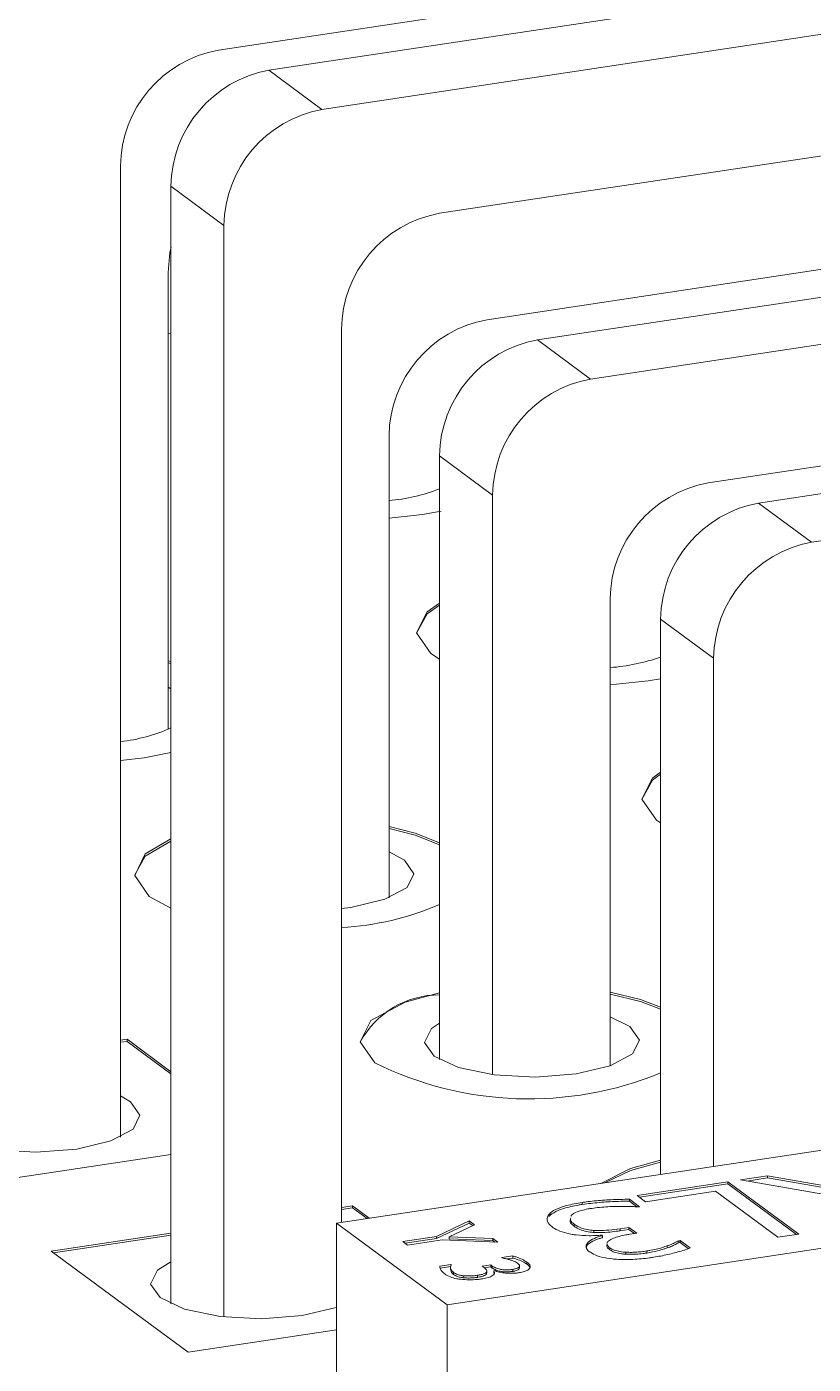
# Model space of a CAD drawing. Header units: millimetres. Extents: x 30 to 313, y 16 to 167.
# Drawn here: x 173.024 to 174.854, y 123.35 to 126.462 of the extents above; entities that cross this region are included whole.
import ezdxf

# ---------------------------------------------------------------- set-up
doc = ezdxf.new("R2010")
doc.units = ezdxf.units.MM

msp = doc.modelspace()

# ---------------------------------------------------------------- linework, layer by layer
at = {"color": 7, "linetype": 'Continuous', "lineweight": 15}
for p, q in [((173.4698, 126.4079), (176.6143, 126.8811)), ((177.0052, 126.8753), (173.5873, 126.361)), ((177.1286, 126.7842), (173.7107, 126.2699)), ((173.9841, 126.0282), (177.1286, 126.5013)), ((173.7107, 126.2699), (173.5873, 126.361)), ((173.242, 123.879), (173.242, 126.138)), ((173.4828, 125.9999), (173.3594, 126.091)), ((173.3594, 126.091), (173.3594, 123.4907)), ((174.0948, 125.7806), (176.1, 126.0824)), ((176.4909, 126.0766), (174.2123, 125.7337)), ((173.4828, 125.9999), (173.4828, 123.4604)), ((176.6143, 125.9854), (174.3357, 125.6426)), ((173.3527, 124.8275), (173.3527, 125.8904)), ((173.7563, 123.6805), (173.7563, 125.7582)), ((173.3594, 125.7491), (173.3527, 125.7482)), ((174.3357, 125.6426), (174.2123, 125.7337)), ((174.6091, 125.4009), (176.6143, 125.7026)), ((177.0052, 125.6968), (174.7266, 125.3539)), ((177.1286, 125.6057), (174.85, 125.2628)), ((173.867, 124.4358), (173.867, 125.5106)), ((174.1078, 125.3726), (173.9844, 125.4637)), ((173.9844, 125.4637), (173.9844, 124.0592)), ((174.1078, 125.3726), (174.1078, 124.0242)), ((174.85, 125.2628), (174.7266, 125.3539)), ((174.3813, 124.0445), (174.3813, 125.1309)), ((174.6221, 124.9928), (174.4987, 125.084)), ((174.4987, 125.084), (174.4987, 123.7922)), ((173.3527, 124.9866), (173.3594, 124.9851)), ((173.3594, 124.9804), (173.3527, 124.9819)), ((173.9844, 124.9909), (173.9644, 125.0037)), ((174.6221, 124.9928), (174.6221, 123.8107)), ((173.3527, 124.9254), (173.3594, 124.9221)), ((174.4987, 124.6096), (174.489, 124.6163)), ((173.3594, 124.4114), (173.3091, 124.4388)), ((173.242, 124.104), (173.2574, 124.1064)), ((173.2574, 124.1064), (173.3594, 124.031)), ((173.2574, 124.1016), (173.2574, 124.1064)), ((173.2574, 124.1016), (173.242, 124.0993)), ((173.3594, 124.0263), (173.2574, 124.1016)), ((173.7447, 123.6787), (174.9979, 123.8673)), ((173.3594, 123.8384), (172.8748, 123.7655)), ((174.4442, 123.7428), (174.6555, 123.7746)), ((174.6555, 123.7699), (174.4495, 123.7389)), ((174.6555, 123.7746), (174.82, 123.6531)), ((174.6555, 123.7699), (174.6555, 123.7746)), ((174.8147, 123.6523), (174.6555, 123.7699)), ((174.6844, 123.779), (174.7473, 123.7884)), ((174.9353, 123.7358), (174.6844, 123.779)), ((174.7473, 123.7837), (174.699, 123.7765)), ((174.7473, 123.7884), (174.9571, 123.752)), ((174.7473, 123.7837), (174.7473, 123.7884)), ((174.9571, 123.7473), (174.7473, 123.7837)), ((174.4261, 123.7342), (174.4494, 123.7169)), ((174.4261, 123.7295), (174.4261, 123.7342)), ((174.4637, 123.7285), (174.4442, 123.7428)), ((174.6265, 123.7529), (174.4637, 123.7285)), ((174.7716, 123.6458), (174.6265, 123.7529)), ((173.7563, 123.7151), (173.782, 123.719)), ((173.782, 123.7143), (173.7563, 123.7104)), ((173.782, 123.719), (173.821, 123.6902)), ((173.782, 123.7143), (173.782, 123.719)), ((173.8157, 123.6894), (173.782, 123.7143)), ((174.2418, 123.6972), (174.2418, 123.7019)), ((174.3164, 123.722), (174.3164, 123.7267)), ((174.4436, 123.7165), (174.4261, 123.7295)), ((174.4494, 123.7169), (174.4459, 123.7164)), ((173.7447, 123.6787), (174.0018, 123.4888)), ((173.7447, 123.6787), (173.7447, 123.0895)), ((173.9772, 123.6474), (174.0535, 123.6836)), ((174.0535, 123.6789), (173.9772, 123.6427)), ((175.2551, 123.6774), (174.0018, 123.4888)), ((174.0657, 123.6746), (174.0067, 123.6469)), ((174.0535, 123.6836), (174.0657, 123.6746)), ((174.0535, 123.6789), (174.0535, 123.6836)), ((174.0618, 123.6728), (174.0535, 123.6789)), ((174.2418, 123.6972), (174.2388, 123.694)), ((174.2923, 123.6979), (174.2898, 123.6947)), ((174.2979, 123.6713), (174.2979, 123.676)), ((173.0807, 123.6135), (173.3594, 123.6554)), ((173.3594, 123.6507), (173.086, 123.6095)), ((173.8991, 123.6356), (173.9772, 123.6474)), ((173.9772, 123.6427), (173.9044, 123.6317)), ((173.9907, 123.6397), (173.91, 123.6275)), ((173.9772, 123.6427), (173.9772, 123.6474)), ((174.1201, 123.6344), (173.9907, 123.6397)), ((174.0067, 123.6469), (174.1085, 123.643)), ((174.0067, 123.6422), (174.0067, 123.6469)), ((174.1085, 123.6383), (174.0067, 123.6422)), ((174.1085, 123.643), (174.1201, 123.6344)), ((174.1085, 123.643), (174.1085, 123.6383)), ((174.1133, 123.6347), (174.1085, 123.6383)), ((174.3436, 123.6569), (174.3436, 123.6617)), ((174.3638, 123.6494), (174.3622, 123.6506)), ((174.3638, 123.6447), (174.3638, 123.6494)), ((174.4044, 123.6656), (174.4251, 123.6687)), ((174.4044, 123.6609), (174.4044, 123.6656)), ((174.4251, 123.664), (174.4044, 123.6609)), ((174.4251, 123.6687), (174.4434, 123.6552)), ((174.4251, 123.664), (174.4251, 123.6687)), ((174.4381, 123.6544), (174.4251, 123.664)), ((174.4434, 123.6552), (174.4271, 123.6528)), ((174.541, 123.6378), (174.5439, 123.6382)), ((174.5439, 123.6382), (174.5673, 123.621)), ((174.5439, 123.6335), (174.5439, 123.6382)), ((174.82, 123.6531), (174.7716, 123.6458)), ((173.3994, 123.3781), (173.0807, 123.6135)), ((173.91, 123.6275), (173.8991, 123.6356)), ((174.3806, 123.6165), (174.3806, 123.6212)), ((174.4176, 123.6109), (174.4176, 123.6062)), ((174.467, 123.6091), (174.467, 123.6138)), ((174.5141, 123.6208), (174.5141, 123.6256)), ((174.541, 123.6331), (174.541, 123.6378)), ((174.5439, 123.6335), (174.541, 123.6331)), ((174.5631, 123.6193), (174.5439, 123.6335)), ((173.9851, 123.5786), (174.011, 123.5825)), ((174.011, 123.5778), (173.9851, 123.5739)), ((174.011, 123.5825), (174.0118, 123.5819)), ((174.011, 123.5799), (174.011, 123.5825)), ((174.0833, 123.5785), (174.1036, 123.5815)), ((174.088, 123.575), (174.0833, 123.5785)), ((174.1036, 123.5768), (174.0885, 123.5745)), ((174.1036, 123.5815), (174.1072, 123.5788)), ((174.1036, 123.5768), (174.1036, 123.5815)), ((174.1072, 123.5741), (174.1036, 123.5768)), ((174.1072, 123.5741), (174.1072, 123.5788)), ((174.1291, 123.5983), (174.1549, 123.6022)), ((174.1297, 123.5978), (174.1291, 123.5983)), ((174.1549, 123.5974), (174.1408, 123.5953)), ((174.1549, 123.5974), (174.1549, 123.6022)), ((174.17, 123.5772), (174.17, 123.5725)), ((174.1703, 123.5753), (174.1703, 123.58)), ((174.1876, 123.5833), (174.1876, 123.588)), ((174.0102, 123.5755), (174.0102, 123.5708)), ((174.0168, 123.5593), (174.0168, 123.564)), ((174.0395, 123.5516), (174.0395, 123.5563)), ((174.0724, 123.5525), (174.0724, 123.5573)), ((174.0939, 123.5602), (174.0939, 123.5649)), ((174.0941, 123.5635), (174.0939, 123.5602)), ((174.0943, 123.5635), (174.0943, 123.5682)), ((174.1123, 123.5682), (174.1105, 123.568)), ((174.1105, 123.5633), (174.1105, 123.568)), ((174.1116, 123.5608), (174.1105, 123.5633)), ((174.1546, 123.5663), (174.1546, 123.571)), ((174.1703, 123.5753), (174.17, 123.5725)), ((174.0018, 122.8996), (174.0018, 123.4888)), ((173.7447, 123.43), (173.3994, 123.3781))]:
    msp.add_line(p, q, dxfattribs=at)
at = {"color": 7, "linetype": 'Continuous', "lineweight": 15, "flags": 128}
for points in [[(173.3527, 125.8904), (173.3571, 125.937), (173.3596, 125.9492)], [(173.9881, 125.335), (173.9449, 125.3274), (173.867, 125.3189)], [(173.9844, 125.1165), (173.9552, 125.0963), (173.9306, 125.0513)], [(173.9644, 125.0037), (173.9308, 125.052), (173.9552, 125.101), (173.9844, 125.1212)], [(174.4987, 124.9449), (174.4695, 124.94), (174.3813, 124.9308)], [(173.3594, 124.7734), (173.297, 124.7616), (173.242, 124.7549)], [(174.489, 124.6163), (174.4553, 124.6647), (174.4798, 124.7137), (174.4987, 124.7277)], [(174.4987, 124.723), (174.4798, 124.7089), (174.4551, 124.6639)], [(173.3091, 124.4388), (173.275, 124.4878), (173.2998, 124.5375), (173.3594, 124.5724)], [(173.867, 124.6015), (173.9274, 124.586), (173.9844, 124.5636)], [(173.9844, 124.5588), (173.9274, 124.5813), (173.867, 124.5968)], [(173.3594, 124.5677), (173.2998, 124.5328), (173.2748, 124.4872)], [(173.867, 124.5424), (173.9027, 124.5234), (173.9247, 124.4917), (173.9087, 124.4596), (173.8571, 124.432), (173.7777, 124.4131), (173.7563, 124.4103)], [(173.8337, 124.0514), (173.7996, 124.1005), (173.8244, 124.1502), (173.9044, 124.1929), (173.9844, 124.2146)], [(174.3813, 124.2162), (174.452, 124.1986), (174.4987, 124.1811)], [(174.4987, 124.1764), (174.452, 124.1939), (174.3813, 124.2115)], [(174.3813, 124.1589), (174.4273, 124.136), (174.4493, 124.1043), (174.4333, 124.0723), (174.3817, 124.0447), (174.3023, 124.0258), (174.2073, 124.0184), (174.1111, 124.0238), (174.0283, 124.041), (173.9716, 124.0674), (173.9496, 124.0991), (173.9656, 124.1312), (173.9844, 124.1442)], [(173.242, 123.9747), (173.2652, 123.9611), (173.2872, 123.9295), (173.2712, 123.8974), (173.2196, 123.8698), (173.1402, 123.8509), (173.0452, 123.8436), (172.949, 123.8489), (172.8662, 123.8661), (172.8095, 123.8926), (172.7875, 123.9243), (172.8035, 123.9563), (172.8451, 123.9801)], [(174.3596, 123.7712), (174.429, 123.8056), (174.4987, 123.8251)], [(174.4987, 123.8204), (174.429, 123.8008), (174.3686, 123.7726)], [(173.7447, 123.4826), (173.7442, 123.4824), (173.6648, 123.4635), (173.5698, 123.4562), (173.4736, 123.4615), (173.3908, 123.4788), (173.3341, 123.5052), (173.3121, 123.5369), (173.3281, 123.569), (173.3594, 123.5883)]]:
    msp.add_lwpolyline(points, dxfattribs=at)
at = {"color": 7, "linetype": 'Continuous', "lineweight": 15}
for centre, radius, start, end in [((173.2463, 126.3764), 0.2778, 100.3468, 179.3273), ((173.5197, 126.1347), 0.2778, 100.3468, 179.3273), ((173.6372, 126.0878), 0.2778, 100.3468, 179.3273), ((173.7606, 125.9966), 0.2778, 100.3468, 179.3273), ((174.034, 125.7549), 0.2778, 100.3468, 179.3273), ((174.1447, 125.5074), 0.2778, 100.3468, 179.3273), ((174.2622, 125.4605), 0.2778, 100.3468, 179.3273), ((174.3856, 125.3693), 0.2778, 100.3468, 179.3273), ((173.8283, 125.788), 0.4301, 275.1532, 291.2759), ((174.659, 125.1276), 0.2778, 100.3468, 179.3273), ((174.7765, 125.0807), 0.2778, 100.3468, 179.3273), ((174.8999, 124.9895), 0.2778, 100.3468, 179.3273), ((174.3471, 125.428), 0.4581, 274.2829, 289.3321), ((173.199, 125.1898), 0.3932, 276.279, 294.0803), ((173.7226, 125.0224), 0.6567, 272.9409, 293.4981), ((173.9848, 123.9988), 0.2111, 90.0972, 151.4197), ((174.1922, 124.7761), 0.8085, 243.6821, 292.2826)]:
    msp.add_arc(centre, radius, start, end, dxfattribs=at)
for points, knots in [([(174.3164, 123.7267), (174.3194, 123.7271), (174.3347, 123.7294), (174.3572, 123.7316), (174.3909, 123.7338), (174.4118, 123.734), (174.4261, 123.7342)], [0, 0, 0, 0, 0.088697, 0.444591, 0.622069, 1, 1, 1, 1]), ([(174.2466, 123.6697), (174.2453, 123.6707), (174.2387, 123.6759), (174.2324, 123.686), (174.2358, 123.696), (174.2409, 123.7011), (174.2418, 123.7019)], [0, 0, 0, 0, 0.101136, 0.510233, 0.919745, 1, 1, 1, 1]), ([(174.2418, 123.7019), (174.243, 123.703), (174.2487, 123.7079), (174.2617, 123.714), (174.2858, 123.7214), (174.3039, 123.7245), (174.3164, 123.7267)], [0, 0, 0, 0, 0.092735, 0.439834, 0.611408, 1, 1, 1, 1]), ([(174.3164, 123.722), (174.3133, 123.7215), (174.2982, 123.7191), (174.2784, 123.7147), (174.2554, 123.7069), (174.2471, 123.701), (174.2418, 123.6972)], [0, 0, 0, 0, 0.092686, 0.46607, 0.651959, 1, 1, 1, 1]), ([(174.3384, 123.713), (174.3354, 123.7126), (174.3268, 123.7112), (174.3121, 123.7077), (174.2985, 123.7031), (174.2939, 123.6992), (174.2923, 123.6979)], [0, 0, 0, 0, 0.151103, 0.430538, 0.81577, 1, 1, 1, 1]), ([(174.4261, 123.7295), (174.4227, 123.7295), (174.406, 123.7296), (174.3827, 123.7286), (174.3491, 123.7263), (174.3296, 123.7237), (174.3164, 123.722)], [0, 0, 0, 0, 0.08871, 0.4446987, 0.6221542, 1, 1, 1, 1]), ([(174.4459, 123.7164), (174.4426, 123.7166), (174.4261, 123.7176), (174.4025, 123.7176), (174.3694, 123.7168), (174.3507, 123.7145), (174.3384, 123.713)], [0, 0, 0, 0, 0.091539, 0.459198, 0.642404, 1, 1, 1, 1]), ([(174.3024, 123.6511), (174.2993, 123.6515), (174.287, 123.6531), (174.2681, 123.6578), (174.2542, 123.6644), (174.2483, 123.6685), (174.2466, 123.6697)], [0, 0, 0, 0, 0.1235893, 0.486576, 0.8566213, 1, 1, 1, 1]), ([(174.2979, 123.6713), (174.2966, 123.6723), (174.2911, 123.6766), (174.2864, 123.6819), (174.2886, 123.6859), (174.2889, 123.6864)], [0, 0, 0, 0, 0.21409, 0.90382, 1, 1, 1, 1]), ([(174.2896, 123.6908), (174.289, 123.6888), (174.2877, 123.6837), (174.294, 123.6789), (174.2979, 123.676)], [0, 0, 0, 0, 0.381112, 1, 1, 1, 1]), ([(174.2979, 123.676), (174.2993, 123.675), (174.3048, 123.6711), (174.3164, 123.6659), (174.3324, 123.6626), (174.3409, 123.6619), (174.3436, 123.6617)], [0, 0, 0, 0, 0.153757, 0.596407, 0.872058, 1, 1, 1, 1]), ([(174.3436, 123.6569), (174.3403, 123.6572), (174.3313, 123.658), (174.3167, 123.6613), (174.3053, 123.6662), (174.2999, 123.6699), (174.2979, 123.6713)], [0, 0, 0, 0, 0.15428, 0.429407, 0.786361, 1, 1, 1, 1]), ([(174.3622, 123.6506), (174.3589, 123.6504), (174.3491, 123.6497), (174.3288, 123.649), (174.3124, 123.6503), (174.3024, 123.6511)], [0, 0, 0, 0, 0.165789, 0.497725, 1, 1, 1, 1]), ([(174.3332, 123.6121), (174.3319, 123.6131), (174.327, 123.6171), (174.3235, 123.6247), (174.3294, 123.6344), (174.3424, 123.6432), (174.357, 123.6475), (174.3638, 123.6494)], [0, 0, 0, 0, 0.080154, 0.310559, 0.538542, 0.78796, 1, 1, 1, 1]), ([(174.3638, 123.6447), (174.3611, 123.644), (174.3505, 123.6412), (174.3363, 123.6348), (174.3265, 123.6273), (174.3266, 123.6228), (174.3266, 123.6217)], [0, 0, 0, 0, 0.123715, 0.499018, 0.876878, 1, 1, 1, 1]), ([(174.3436, 123.6617), (174.3469, 123.6615), (174.3586, 123.6609), (174.3797, 123.6622), (174.3959, 123.6644), (174.4044, 123.6656)], [0, 0, 0, 0, 0.159751, 0.562523, 1, 1, 1, 1]), ([(174.4044, 123.6609), (174.4014, 123.6604), (174.3922, 123.6591), (174.374, 123.6571), (174.3561, 123.6562), (174.3453, 123.6568), (174.3436, 123.6569)], [0, 0, 0, 0, 0.159349, 0.47849, 0.917206, 1, 1, 1, 1]), ([(174.4271, 123.6528), (174.4241, 123.6523), (174.4099, 123.65), (174.3914, 123.6453), (174.3769, 123.6378), (174.3727, 123.6312), (174.3754, 123.6255), (174.3791, 123.6224), (174.3806, 123.6212)], [0, 0, 0, 0, 0.0842785, 0.3974453, 0.5725987, 0.7493878, 0.9019362, 1, 1, 1, 1]), ([(174.3961, 123.5945), (174.3929, 123.5948), (174.3805, 123.5958), (174.3606, 123.5992), (174.3432, 123.6055), (174.3361, 123.6102), (174.3332, 123.6121)], [0, 0, 0, 0, 0.1175186, 0.4459751, 0.7721455, 1, 1, 1, 1]), ([(174.3806, 123.6165), (174.3793, 123.6175), (174.3756, 123.6206), (174.3724, 123.6246), (174.3745, 123.6273), (174.3749, 123.6278)], [0, 0, 0, 0, 0.287497, 0.868235, 1, 1, 1, 1]), ([(174.3806, 123.6212), (174.3821, 123.6202), (174.3862, 123.6175), (174.3964, 123.6138), (174.4084, 123.6116), (174.4157, 123.6111), (174.4176, 123.6109)], [0, 0, 0, 0, 0.199968, 0.553301, 0.883152, 1, 1, 1, 1]), ([(174.4176, 123.6062), (174.4144, 123.6065), (174.4056, 123.6072), (174.3931, 123.6099), (174.3849, 123.6135), (174.3815, 123.6159), (174.3806, 123.6165)], [0, 0, 0, 0, 0.200604, 0.537556, 0.869221, 1, 1, 1, 1]), ([(174.4176, 123.6109), (174.421, 123.6108), (174.4284, 123.6105), (174.4406, 123.6109), (174.4539, 123.612), (174.4626, 123.6132), (174.467, 123.6138)], [0, 0, 0, 0, 0.1971737, 0.441459, 0.7184631, 1, 1, 1, 1]), ([(174.467, 123.6091), (174.464, 123.6087), (174.4557, 123.6075), (174.4393, 123.6058), (174.4256, 123.6061), (174.4176, 123.6062)], [0, 0, 0, 0, 0.197105, 0.531392, 1, 1, 1, 1]), ([(174.467, 123.6138), (174.47, 123.6143), (174.4791, 123.6158), (174.4954, 123.6195), (174.5072, 123.6233), (174.5141, 123.6256)], [0, 0, 0, 0, 0.1694755, 0.5092993, 1, 1, 1, 1]), ([(174.5141, 123.6208), (174.5118, 123.6201), (174.5047, 123.6177), (174.4899, 123.6133), (174.4755, 123.6107), (174.467, 123.6091)], [0, 0, 0, 0, 0.169459, 0.508641, 1, 1, 1, 1]), ([(174.5673, 123.621), (174.5651, 123.6201), (174.5546, 123.6158), (174.5366, 123.6107), (174.5106, 123.6041), (174.4935, 123.6011), (174.4823, 123.5992)], [0, 0, 0, 0, 0.092668, 0.464691, 0.649983, 1, 1, 1, 1]), ([(174.5141, 123.6256), (174.5164, 123.6264), (174.5225, 123.6287), (174.5316, 123.6327), (174.5378, 123.6361), (174.541, 123.6378)], [0, 0, 0, 0, 0.219781, 0.608527, 1, 1, 1, 1]), ([(174.541, 123.6331), (174.5392, 123.6321), (174.5344, 123.6295), (174.5259, 123.6253), (174.5181, 123.6223), (174.5141, 123.6208)], [0, 0, 0, 0, 0.219757, 0.608336, 1, 1, 1, 1]), ([(173.9964, 123.5603), (173.9951, 123.5614), (173.9912, 123.5644), (173.9876, 123.5691), (173.9853, 123.5742), (173.9852, 123.5771), (173.9851, 123.5786)], [0, 0, 0, 0, 0.177446, 0.533218, 0.765424, 1, 1, 1, 1]), ([(174.0118, 123.5819), (174.0113, 123.5808), (174.0097, 123.5773), (174.0097, 123.5712), (174.0144, 123.5664), (174.0168, 123.564)], [0, 0, 0, 0, 0.183549, 0.580735, 1, 1, 1, 1]), ([(174.1072, 123.5788), (174.1087, 123.5778), (174.1126, 123.5752), (174.121, 123.5721), (174.1318, 123.5701), (174.1426, 123.5697), (174.1502, 123.5704), (174.1541, 123.571), (174.1546, 123.571)], [0, 0, 0, 0, 0.16891, 0.440703, 0.611947, 0.784555, 0.974384, 1, 1, 1, 1]), ([(174.1481, 123.5933), (174.1456, 123.594), (174.1415, 123.5952), (174.1351, 123.5966), (174.1315, 123.5974), (174.1297, 123.5978)], [0, 0, 0, 0, 0.43997, 0.7196638, 1, 1, 1, 1]), ([(174.1656, 123.5854), (174.1641, 123.5864), (174.1611, 123.5884), (174.1549, 123.591), (174.1503, 123.5925), (174.1481, 123.5933)], [0, 0, 0, 0, 0.339831, 0.668058, 1, 1, 1, 1]), ([(174.1546, 123.571), (174.1575, 123.5716), (174.163, 123.5726), (174.1681, 123.5749), (174.1694, 123.5765), (174.17, 123.5772)], [0, 0, 0, 0, 0.404116, 0.731409, 1, 1, 1, 1]), ([(174.1549, 123.6022), (174.1574, 123.6014), (174.1654, 123.5991), (174.1771, 123.5945), (174.1841, 123.5902), (174.1876, 123.588)], [0, 0, 0, 0, 0.1857594, 0.5871439, 1, 1, 1, 1]), ([(174.1876, 123.5833), (174.1861, 123.5843), (174.1815, 123.5874), (174.171, 123.5924), (174.1603, 123.5957), (174.1549, 123.5974)], [0, 0, 0, 0, 0.185498, 0.586764, 1, 1, 1, 1]), ([(174.17, 123.5772), (174.1703, 123.5783), (174.1707, 123.5803), (174.1685, 123.5831), (174.1666, 123.5847), (174.1656, 123.5854)], [0, 0, 0, 0, 0.3986853, 0.6962334, 1, 1, 1, 1]), ([(174.1876, 123.588), (174.1889, 123.587), (174.1928, 123.5839), (174.1965, 123.579), (174.1952, 123.5752), (174.1946, 123.5736)], [0, 0, 0, 0, 0.226067, 0.681544, 1, 1, 1, 1]), ([(174.1947, 123.5742), (174.1943, 123.5758), (174.1934, 123.5789), (174.1895, 123.5818), (174.1876, 123.5833)], [0, 0, 0, 0, 0.499766, 1, 1, 1, 1]), ([(174.4823, 123.5992), (174.4792, 123.5987), (174.47, 123.5974), (174.4479, 123.5948), (174.4214, 123.5933), (174.4021, 123.5942), (174.3961, 123.5945)], [0, 0, 0, 0, 0.112941, 0.339038, 0.795677, 1, 1, 1, 1]), ([(174.0335, 123.5479), (174.0304, 123.5483), (174.0214, 123.5496), (174.0072, 123.5536), (174.0003, 123.5579), (173.9964, 123.5603)], [0, 0, 0, 0, 0.186194, 0.544415, 1, 1, 1, 1]), ([(174.0168, 123.5593), (174.0156, 123.5603), (174.0111, 123.564), (174.0107, 123.5679), (174.0105, 123.5708)], [0, 0, 0, 0, 0.284686, 1, 1, 1, 1]), ([(174.0168, 123.564), (174.0184, 123.563), (174.022, 123.5607), (174.0294, 123.5578), (174.0365, 123.5568), (174.0395, 123.5563)], [0, 0, 0, 0, 0.303351, 0.707615, 1, 1, 1, 1]), ([(174.0395, 123.5516), (174.0364, 123.5521), (174.0292, 123.5532), (174.0219, 123.5561), (174.0183, 123.5583), (174.0168, 123.5593)], [0, 0, 0, 0, 0.303474, 0.708888, 1, 1, 1, 1]), ([(174.0818, 123.5487), (174.0787, 123.5483), (174.0694, 123.547), (174.0525, 123.5463), (174.0397, 123.5474), (174.0335, 123.5479)], [0, 0, 0, 0, 0.20262, 0.612149, 1, 1, 1, 1]), ([(174.0395, 123.5563), (174.0428, 123.5561), (174.0502, 123.5554), (174.0617, 123.5558), (174.069, 123.5568), (174.0724, 123.5573)], [0, 0, 0, 0, 0.2978601, 0.6767599, 1, 1, 1, 1]), ([(174.0724, 123.5525), (174.0693, 123.5521), (174.0622, 123.5511), (174.0508, 123.5507), (174.043, 123.5513), (174.0395, 123.5516)], [0, 0, 0, 0, 0.296905, 0.67831, 1, 1, 1, 1]), ([(174.0724, 123.5573), (174.0754, 123.5577), (174.0814, 123.5587), (174.0887, 123.5609), (174.0926, 123.5631), (174.0936, 123.5645), (174.0939, 123.5649)], [0, 0, 0, 0, 0.307938, 0.617998, 0.890851, 1, 1, 1, 1]), ([(174.0939, 123.5602), (174.0931, 123.5593), (174.0914, 123.5575), (174.0848, 123.5548), (174.0779, 123.5534), (174.0731, 123.5526), (174.0724, 123.5525)], [0, 0, 0, 0, 0.256213, 0.511389, 0.929591, 1, 1, 1, 1]), ([(174.1098, 123.558), (174.1084, 123.557), (174.105, 123.5543), (174.0953, 123.551), (174.0862, 123.5495), (174.0818, 123.5487)], [0, 0, 0, 0, 0.249013, 0.638097, 1, 1, 1, 1]), ([(174.0939, 123.5649), (174.0942, 123.566), (174.0948, 123.5681), (174.0922, 123.5716), (174.0895, 123.5737), (174.088, 123.575)], [0, 0, 0, 0, 0.322515, 0.607269, 1, 1, 1, 1]), ([(174.1546, 123.5663), (174.1514, 123.5659), (174.1451, 123.5651), (174.1349, 123.5652), (174.1247, 123.5666), (174.1145, 123.5695), (174.1098, 123.5724), (174.1072, 123.5741)], [0, 0, 0, 0, 0.1697305, 0.3408462, 0.4990898, 0.7209636, 1, 1, 1, 1]), ([(174.1105, 123.568), (174.1111, 123.5669), (174.1121, 123.5648), (174.1126, 123.5614), (174.1108, 123.5593), (174.1098, 123.558)], [0, 0, 0, 0, 0.331827, 0.6206126, 1, 1, 1, 1]), ([(174.1683, 123.5631), (174.1651, 123.5627), (174.1576, 123.5618), (174.1446, 123.5617), (174.1301, 123.5631), (174.119, 123.5655), (174.1139, 123.5676), (174.1123, 123.5682)], [0, 0, 0, 0, 0.160993, 0.385198, 0.610342, 0.879735, 1, 1, 1, 1]), ([(174.17, 123.5725), (174.1693, 123.5717), (174.1678, 123.57), (174.1628, 123.5679), (174.1579, 123.5668), (174.155, 123.5664), (174.1546, 123.5663)], [0, 0, 0, 0, 0.309684, 0.618638, 0.94502, 1, 1, 1, 1]), ([(174.1946, 123.5736), (174.1937, 123.5725), (174.1917, 123.57), (174.1844, 123.5665), (174.1756, 123.5643), (174.1699, 123.5634), (174.1683, 123.5631)], [0, 0, 0, 0, 0.236091, 0.556972, 0.874087, 1, 1, 1, 1])]:
    msp.add_open_spline(points, degree=3, knots=knots, dxfattribs=at)

doc.saveas('drawing.dxf')
